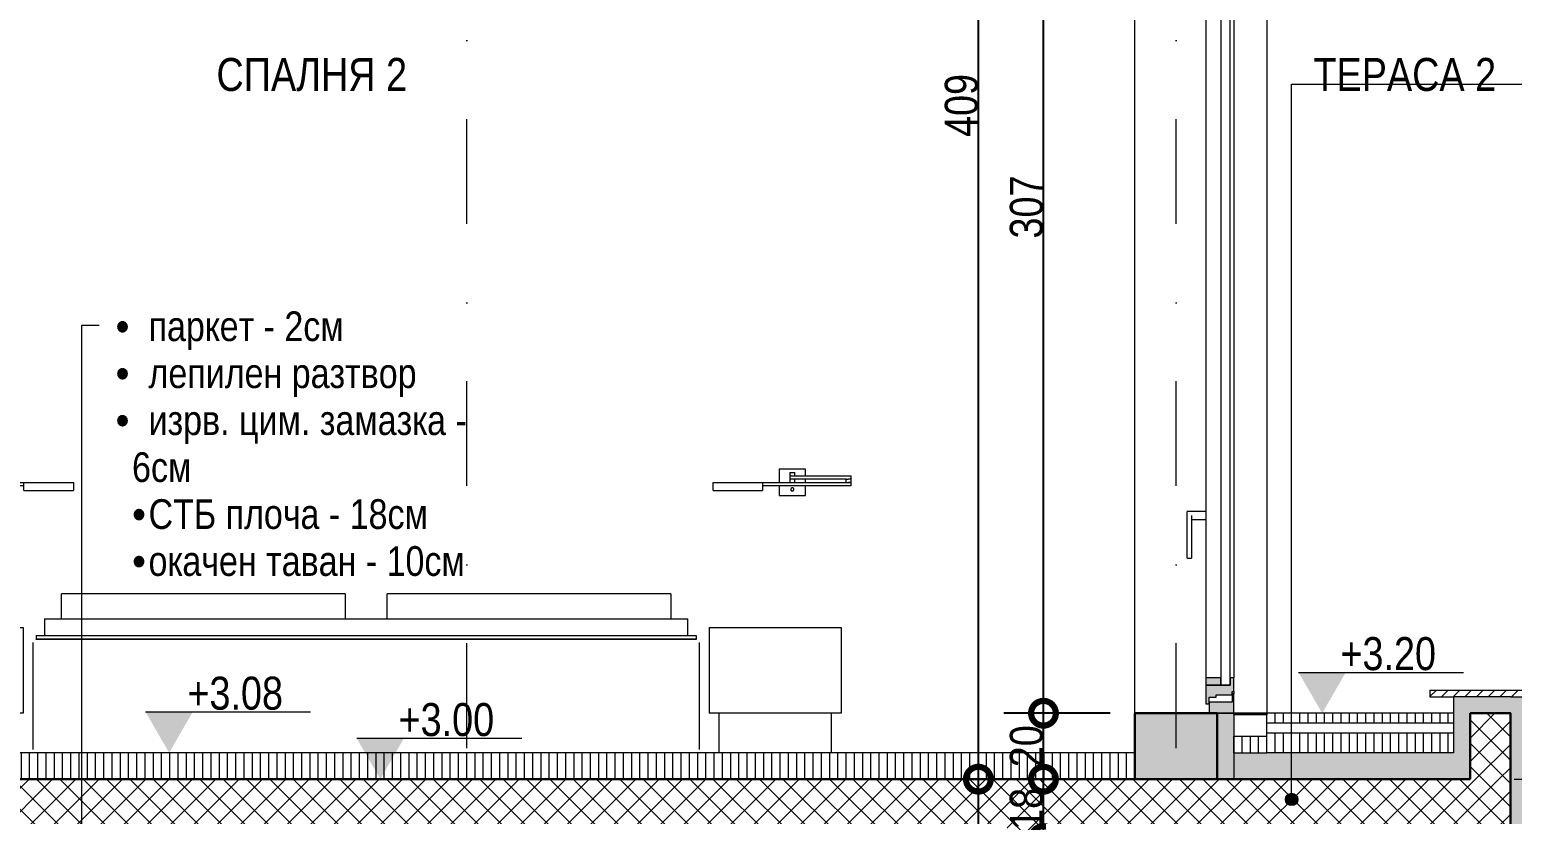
# Model space of a CAD drawing. Header units: centimetres. Extents: x 0 to 25250, y 0 to 2250.
# Drawn here: x 18923.3 to 19372.7, y 557.8 to 795.8 of the extents above; entities that cross this region are included whole.
import ezdxf

# ---------------------------------------------------------------- set-up
doc = ezdxf.new("R2010")
doc.units = ezdxf.units.CM
doc.linetypes.add('23-View-2$0$Dash', pattern=[31.75, 15.875, -15.875])
doc.linetypes.add('23-View-2$0$Dash dot', pattern=[79.375, 31.75, -23.8125, 0, -23.8125])
for name, color, linetype, lineweight in [('A-ANNO-DIMS', 7, 'Continuous', 9), ('A-ANNO-NOTE', 7, 'Continuous', 9), ('A-AREA-IDEN', 7, 'Continuous', 9), ('A-DETL', 7, 'Continuous', 9), ('A-DETL-GENF', 7, 'Continuous', 9), ('A-DETL-MBND', 7, 'Continuous', 9), ('A-FLOR-FNSH', 7, 'Continuous', 9), ('A-FLOR-LEVL', 7, 'Continuous', 9), ('A-FLOR-MCUT', 7, 'Continuous', 9), ('A-FLOR-PATT', 7, 'Continuous', 9), ('A-GLAZ', 7, 'Continuous', 5), ('A-WALL', 7, 'Continuous', 9), ('A-WALL-PATT', 7, 'Continuous', 9), ('E-LITE-EQPM', 7, 'Continuous', 9), ('G-ANNO-DIMS', 7, 'Continuous', 9), ('G-ANNO-TEXT', 7, 'Continuous', 9), ('I-FURN', 7, 'Continuous', 9), ('P-PIPE', 7, 'Continuous', 9), ('S-BEAM', 7, 'Continuous', 9), ('S-GRID', 7, 'Continuous', 9)]:
    doc.layers.add(name, color=color, linetype=linetype, lineweight=lineweight)
doc.styles.add('23-View-2$0$Arial Narrow', font='ARIALN.TTF', dxfattribs={"height": 10})
doc.styles.add('23-View-2$0$Arial Narrow_1', font='ARIALN.TTF', dxfattribs={"height": 10})
doc.styles.add('23-View-2$0$Arial Narrow_2', font='ARIALN.TTF', dxfattribs={"height": 9})
doc.dimstyles.new('23-View-2$0$TEC_DIM', dxfattribs={"dimscale": 30.48, "dimtxt": 10.23431, "dimasz": 0.492126, "dimexe": 0.393701, "dimexo": 0.246063, "dimgap": 0, "dimtad": 1, "dimdec": 0, "dimzin": 0, "dimdsep": 46, "dimtxsty": '23-View-2$0$Arial Narrow_1', "dimblk1": '23-View-2$0$_DotSmall', "dimblk2": '23-View-2$0$_DotSmall', "dimsah": 1, "dimcen": 0.09, "dimazin": 0, "dimtfac": 1, "dimtdec": 4, "dimtix": 1, "dimtmove": 0, "dimatfit": 3, "dimfxl": 1, "dimtvp": 1, "dimtolj": 1, "dimtzin": 0, "dimarcsym": 2})
pattern_1 = [(270, (19353.341, 588.505), (2.5, 2e-16), [])]
pattern_2 = [(45, (18835.914, 601.401), (-3.535534, 3.535534), []), (135, (18835.914, 601.401), (-3.535534, -3.535534), [])]

# ---------------------------------------------------------------- blocks, each defined once
blk = doc.blocks.new('TRIPLE - OK_F_OF - T - 18_60-2419604-В-В')
at = {"layer": 'A-GLAZ', "true_color": 0xc0c0c0}
h = blk.add_hatch(color=9, dxfattribs=at)
h.paths.add_polyline_path([(-224.09, 320), (-216.59, 320), (-216.59, 325.9), (-217.14, 325.9), (-217.14, 323.4), (-224.09, 323.4)])
h.paths.add_polyline_path([(-216.59, 620.81), (-216.59, 627.03), (-224.09, 627.03), (-224.09, 623.44), (-217.14, 623.44), (-217.14, 620.81)])
h = blk.add_hatch(color=9, dxfattribs=at)
h.paths.add_polyline_path([(-224.09, 322.9), (-224.09, 324.9), (-221.91, 324.9), (-221.91, 325.62), (-217.14, 325.62), (-217.14, 326.6), (-216.59, 326.6), (-216.59, 330.7), (-217.69, 330.7), (-217.69, 328.5), (-225.09, 328.5), (-225.09, 322.9)])
h.paths.add_polyline_path([(-217.69, 615.74), (-216.59, 615.74), (-216.59, 620.07), (-217.14, 620.07), (-217.14, 621.1), (-221.91, 621.1), (-221.91, 621.86), (-224.09, 621.86), (-224.09, 623.97), (-225.09, 623.97), (-225.09, 618.06), (-217.69, 618.06)])
h = blk.add_hatch(color=9, dxfattribs=at)
h.paths.add_polyline_path([(-225.09, 328.5), (-220.49, 328.5), (-220.49, 330.7), (-225.09, 330.7)])
h.paths.add_polyline_path([(-225.09, 615.74), (-220.49, 615.74), (-220.49, 618.06), (-225.09, 618.06)])
at = {"layer": 'A-GLAZ'}
for p, q in [((-224.09, 627.03), (-224.09, 623.44)), ((-216.59, 627.03), (-224.09, 627.03)), ((-216.59, 620.81), (-216.59, 627.03)), ((-225.09, 623.97), (-225.09, 618.06)), ((-224.09, 623.97), (-225.09, 623.97)), ((-224.09, 621.86), (-224.09, 623.97)), ((-224.09, 623.44), (-217.14, 623.44)), ((-221.91, 621.86), (-224.09, 621.86)), ((-221.91, 621.1), (-221.91, 621.86)), ((-217.14, 621.1), (-221.91, 621.1)), ((-217.14, 623.44), (-217.14, 620.81)), ((-217.14, 620.07), (-217.14, 621.1)), ((-217.14, 620.81), (-216.59, 620.81)), ((-216.59, 620.81), (-216.59, 620.07)), ((-220.49, 618.06), (-225.09, 618.06)), ((-225.09, 618.06), (-225.09, 615.74)), ((-225.09, 618.06), (-217.69, 618.06)), ((-225.09, 615.74), (-220.49, 615.74)), ((-225.09, 595.75), (-225.09, 615.74)), ((-220.49, 615.74), (-220.49, 618.06)), ((-217.69, 615.74), (-220.49, 615.74)), ((-220.49, 615.74), (-220.49, 328.5)), ((-217.69, 618.06), (-217.69, 615.74)), ((-217.69, 328.5), (-217.69, 615.74)), ((-217.69, 615.74), (-216.59, 615.74)), ((-216.59, 620.07), (-217.14, 620.07)), ((-216.59, 615.74), (-216.59, 620.07)), ((-216.59, 615.74), (-216.59, 595.75)), ((-225.09, 595.75), (-225.09, 330.7)), ((-220.49, 595.75), (-225.09, 595.75)), ((-216.59, 595.75), (-217.69, 595.75)), ((-216.59, 595.75), (-216.59, 330.7)), ((-229.44, 381.2), (-230.69, 381.2)), ((-230.69, 380), (-230.69, 381.2)), ((-230.69, 367.83), (-230.69, 380)), ((-225.09, 381.2), (-229.44, 381.2)), ((-229.44, 380), (-229.44, 367.83)), ((-229.44, 378.8), (-225.09, 378.8)), ((-230.69, 367.04), (-229.44, 367.04)), ((-220.49, 330.7), (-225.09, 330.7)), ((-225.09, 330.7), (-225.09, 328.5)), ((-225.09, 328.5), (-220.49, 328.5)), ((-225.09, 328.5), (-225.09, 322.9)), ((-217.69, 328.5), (-225.09, 328.5)), ((-220.49, 328.5), (-220.49, 330.7)), ((-220.49, 328.5), (-217.69, 328.5)), ((-216.59, 330.7), (-217.69, 330.7)), ((-217.69, 330.7), (-217.69, 328.5)), ((-216.59, 326.6), (-216.59, 330.7)), ((-224.09, 322.9), (-224.09, 324.9)), ((-224.09, 324.9), (-221.91, 324.9)), ((-221.91, 324.9), (-221.91, 325.62)), ((-221.91, 325.62), (-217.14, 325.62)), ((-217.14, 325.62), (-217.14, 326.6)), ((-217.14, 326.6), (-216.59, 326.6)), ((-216.59, 325.9), (-217.14, 325.9)), ((-217.14, 325.9), (-217.14, 323.4)), ((-216.59, 326.6), (-216.59, 325.9)), ((-216.59, 320), (-216.59, 325.9)), ((-225.09, 322.9), (-224.09, 322.9)), ((-224.09, 323.4), (-224.09, 320)), ((-217.14, 323.4), (-224.09, 323.4)), ((-224.09, 320), (-216.59, 320))]:
    blk.add_line(p, q, dxfattribs=at)
at = {"layer": 'A-GLAZ', "flags": 128}
for points in [[(-230.69, 367.04), (-230.69, 367.06), (-230.69, 367.1), (-230.69, 367.18), (-230.69, 367.27), (-230.69, 367.39), (-230.69, 367.53), (-230.69, 367.68), (-230.69, 367.83)], [(-229.44, 367.83), (-229.44, 367.68), (-229.44, 367.53), (-229.44, 367.39), (-229.44, 367.27), (-229.44, 367.18), (-229.44, 367.1), (-229.44, 367.06), (-229.44, 367.04)]]:
    blk.add_lwpolyline(points, dxfattribs=at)
blk = doc.blocks.new('ЛЕГЛО - ДВОЙНО - 200x200cm-2336733-В-В')
at = {"layer": 'I-FURN', "color": 253, "true_color": 0xaaaaaa}
for p, q in [((-485.94, 356.26), (-571.97, 356.26)), ((-571.97, 353.72), (-571.97, 356.26)), ((-485.94, 356.26), (-485.94, 353.72)), ((-387.21, 356.26), (-473.24, 356.26)), ((-473.24, 353.72), (-473.24, 356.26)), ((-387.21, 356.26), (-387.21, 353.72)), ((-571.97, 351.18), (-571.97, 353.72)), ((-571.97, 348.64), (-571.97, 351.18)), ((-485.94, 353.72), (-485.94, 351.18)), ((-485.94, 351.18), (-485.94, 348.64)), ((-473.24, 351.18), (-473.24, 353.72)), ((-473.24, 348.64), (-473.24, 351.18)), ((-387.21, 353.72), (-387.21, 351.18)), ((-387.21, 351.18), (-387.21, 348.64)), ((-577.05, 348.64), (-577.05, 343.56)), ((-577.05, 348.64), (-574.51, 348.64)), ((-574.51, 348.64), (-384.67, 348.64)), ((-384.67, 348.64), (-382.13, 348.64)), ((-382.13, 343.56), (-382.13, 348.64)), ((-623.59, 346), (-583.59, 346)), ((-623.59, 346), (-623.59, 320)), ((-583.59, 346), (-583.59, 320)), ((-579.59, 343.56), (-379.59, 343.56)), ((-579.59, 343.56), (-579.59, 342.5)), ((-379.59, 343.56), (-379.59, 342.5)), ((-375.59, 346), (-335.59, 346)), ((-375.59, 346), (-375.59, 320)), ((-335.59, 346), (-335.59, 320)), ((-583.59, 320), (-623.59, 320)), ((-620.59, 308), (-620.59, 320)), ((-586.59, 320), (-586.59, 308)), ((-335.59, 320), (-375.59, 320)), ((-372.59, 308), (-372.59, 320)), ((-338.59, 320), (-338.59, 308))]:
    blk.add_line(p, q, dxfattribs=at)
blk = doc.blocks.new('SOFA-BEDROOM - 1000 x 1000-2337895-В-В')
at = {"layer": 'I-FURN', "color": 253, "true_color": 0xaaaaaa}
for p, q in [((-579.59, 342.5), (-579.59, 342.31)), ((-579.59, 342.5), (-578.12, 342.5)), ((-381.06, 342.5), (-578.12, 342.5)), ((-381.06, 342.5), (-578.12, 342.5)), ((-578.12, 342.5), (-381.06, 342.5)), ((-381.06, 342.5), (-379.59, 342.5)), ((-379.59, 342.27), (-379.59, 342.5)), ((-580.59, 341.5), (-580.59, 309)), ((-378.59, 309), (-378.59, 341.5)), ((-579.59, 308.23), (-579.59, 308)), ((-379.59, 308), (-379.59, 308.19))]:
    blk.add_line(p, q, dxfattribs=at)
at = {"layer": 'I-FURN', "color": 253, "true_color": 0xaaaaaa, "flags": 128}
for points in [[(-578.12, 342.5), (-578.18, 342.5), (-578.23, 342.5), (-578.29, 342.5), (-578.35, 342.5), (-578.41, 342.5), (-578.47, 342.5), (-578.52, 342.5), (-578.58, 342.5), (-578.64, 342.5), (-578.69, 342.5), (-578.74, 342.5), (-578.8, 342.5), (-578.85, 342.5), (-578.9, 342.5), (-578.95, 342.5), (-578.99, 342.5), (-579.04, 342.5), (-579.09, 342.5), (-579.13, 342.5), (-579.17, 342.5), (-579.21, 342.5), (-579.25, 342.5), (-579.29, 342.5), (-579.32, 342.5), (-579.35, 342.5), (-579.38, 342.5), (-579.41, 342.5), (-579.44, 342.5), (-579.46, 342.5), (-579.49, 342.5), (-579.51, 342.5), (-579.53, 342.5), (-579.54, 342.5), (-579.55, 342.5), (-579.57, 342.5), (-579.57, 342.5), (-579.58, 342.5), (-579.58, 342.5), (-579.59, 342.5)], [(-379.59, 342.5), (-379.59, 342.5), (-379.59, 342.5), (-379.6, 342.5), (-379.61, 342.5), (-379.62, 342.5), (-379.63, 342.5), (-379.64, 342.5), (-379.66, 342.5), (-379.68, 342.5), (-379.7, 342.5), (-379.73, 342.5), (-379.75, 342.5), (-379.78, 342.5), (-379.81, 342.5), (-379.84, 342.5), (-379.88, 342.5), (-379.91, 342.5), (-379.95, 342.5), (-379.99, 342.5), (-380.03, 342.5), (-380.08, 342.5), (-380.12, 342.5), (-380.17, 342.5), (-380.21, 342.5), (-380.26, 342.5), (-380.31, 342.5), (-380.36, 342.5), (-380.42, 342.5), (-380.47, 342.5), (-380.52, 342.5), (-380.58, 342.5), (-380.63, 342.5), (-380.69, 342.5), (-380.75, 342.5), (-380.81, 342.5), (-380.86, 342.5), (-380.92, 342.5), (-380.98, 342.5), (-381.04, 342.5), (-381.06, 342.5)]]:
    blk.add_lwpolyline(points, dxfattribs=at)
blk = doc.blocks.new('Entwässerungsrinne Fahrweg - 300 -10-2454089-В-В')
at = {"layer": 'P-PIPE'}
h = blk.add_hatch(dxfattribs=at)
h.set_pattern_fill('FP2_38', color=256, style=0, pattern_type=2)
h.set_pattern_definition([(90, (-668.992, 332.896), (-2.5, 2e-16), [])])
h.paths.add_polyline_path([(-206.59, 319.5), (-206.59, 320), (-216.59, 320), (-216.59, 319.5)])
for p, q in [((-216.59, 320), (-206.59, 320)), ((-216.59, 319.5), (-216.59, 320)), ((-206.59, 320), (-216.59, 320)), ((-216.59, 320), (-216.59, 313)), ((-206.59, 319.5), (-216.59, 319.5)), ((-206.59, 320), (-206.59, 319.5)), ((-206.59, 313), (-206.59, 320)), ((-216.59, 313), (-206.59, 313))]:
    blk.add_line(p, q, dxfattribs=at)
blk = doc.blocks.new('Spot Elevations - ELEVATION_PROJECT-150941-В-В')
at = {"layer": 'A-ANNO-NOTE'}
blk.add_hatch(color=256, dxfattribs=at).paths.add_polyline_path([(-1114.25, 748.17), (-1099.94, 748.17), (-1107.09, 735.77)])
blk.add_line((-1114.25, 748.17), (-1064.25, 748.17), dxfattribs=at)
blk = doc.blocks.new('23-View-2$0$_DotSmall')
at = {"color": 0, "linetype": 'ByBlock', "const_width": 0.5}
blk.add_lwpolyline([(-0.0625, 0, 1), (0.0625, 0, 1)], format="xyb", close=True, dxfattribs=at)
blk = doc.blocks.new('*D3258')
at = {"layer": 'A-ANNO-DIMS', "color": 0, "lineweight": -2, "transparency": 16777216}
for p, q in [((19230.62, 550.5), (19230.62, 568.5)), ((19235.46, 568.5), (19242.62, 568.5)), ((19235.46, 550.5), (19242.62, 550.5))]:
    blk.add_line(p, q, dxfattribs=at)
at = {"layer": 'A-ANNO-DIMS', "color": 0, "lineweight": -2, "transparency": 16777216, "xscale": 15, "yscale": 15, "zscale": 15}
for p, rotation in [((19230.62, 568.5), 90), ((19230.62, 550.5), 270)]:
    blk.add_blockref('23-View-2$0$_DotSmall', p, dxfattribs=dict(at, rotation=rotation))
at = {"layer": 'A-ANNO-DIMS', "color": 0, "transparency": 16777216, "insert": (19225.51, 559.5), "char_height": 10, "width": 15.2053, "attachment_point": 5, "rotation": 90, "style": '23-View-2$0$Arial Narrow_1'}
blk.add_mtext('\\A1;18', dxfattribs=at)
blk = doc.blocks.new('*D3259')
at = {"layer": 'A-ANNO-DIMS', "color": 0, "lineweight": -2, "transparency": 16777216}
for p, q in [((19250.82, 588.5), (19218.62, 588.5)), ((19230.62, 568.5), (19230.62, 588.5)), ((19235.46, 568.5), (19242.62, 568.5))]:
    blk.add_line(p, q, dxfattribs=at)
at = {"layer": 'A-ANNO-DIMS', "color": 0, "lineweight": -2, "transparency": 16777216, "xscale": 15, "yscale": 15, "zscale": 15}
for p, rotation in [((19230.62, 588.5), 90), ((19230.62, 568.5), 270)]:
    blk.add_blockref('23-View-2$0$_DotSmall', p, dxfattribs=dict(at, rotation=rotation))
at = {"layer": 'A-ANNO-DIMS', "color": 0, "transparency": 16777216, "insert": (19225.51, 578.5), "char_height": 10, "width": 15.2053, "attachment_point": 5, "rotation": 90, "style": '23-View-2$0$Arial Narrow_1'}
blk.add_mtext('\\A1;20', dxfattribs=at)
blk = doc.blocks.new('*D3260')
at = {"layer": 'A-ANNO-DIMS', "color": 0, "lineweight": -2, "transparency": 16777216}
for p, q in [((19250.82, 895.54), (19218.62, 895.54)), ((19230.62, 588.5), (19230.62, 895.54)), ((19250.82, 588.5), (19218.62, 588.5))]:
    blk.add_line(p, q, dxfattribs=at)
at = {"layer": 'A-ANNO-DIMS', "color": 0, "lineweight": -2, "transparency": 16777216, "xscale": 15, "yscale": 15, "zscale": 15}
for p, rotation in [((19230.62, 895.54), 90), ((19230.62, 588.5), 270)]:
    blk.add_blockref('23-View-2$0$_DotSmall', p, dxfattribs=dict(at, rotation=rotation))
at = {"layer": 'A-ANNO-DIMS', "color": 0, "transparency": 16777216, "insert": (19225.51, 742.02), "char_height": 10, "width": 22.8079, "attachment_point": 5, "rotation": 90, "style": '23-View-2$0$Arial Narrow_1'}
blk.add_mtext('\\A1;307', dxfattribs=at)
blk = doc.blocks.new('*D3263')
at = {"layer": 'A-ANNO-DIMS', "color": 0, "lineweight": -2, "transparency": 16777216}
for p, q in [((19210.89, 268.5), (19210.89, 568.5)), ((19215.74, 568.5), (19222.89, 568.5)), ((19215.74, 268.5), (19222.89, 268.5))]:
    blk.add_line(p, q, dxfattribs=at)
at = {"layer": 'A-ANNO-DIMS', "color": 0, "lineweight": -2, "transparency": 16777216, "xscale": 15, "yscale": 15, "zscale": 15}
for p, rotation in [((19210.89, 568.5), 90), ((19210.89, 268.5), 270)]:
    blk.add_blockref('23-View-2$0$_DotSmall', p, dxfattribs=dict(at, rotation=rotation))
at = {"layer": 'A-ANNO-DIMS', "color": 0, "transparency": 16777216, "insert": (19205.79, 418.5), "char_height": 10, "width": 22.8079, "attachment_point": 5, "rotation": 90, "style": '23-View-2$0$Arial Narrow_1'}
blk.add_mtext('\\A1;300', dxfattribs=at)
blk = doc.blocks.new('*D3264')
at = {"layer": 'A-ANNO-DIMS', "color": 0, "lineweight": -2, "transparency": 16777216}
for p, q in [((19343.31, 977.12), (19198.89, 977.12)), ((19210.89, 568.5), (19210.89, 977.12)), ((19215.74, 568.5), (19222.89, 568.5))]:
    blk.add_line(p, q, dxfattribs=at)
at = {"layer": 'A-ANNO-DIMS', "color": 0, "lineweight": -2, "transparency": 16777216, "xscale": 15, "yscale": 15, "zscale": 15}
for p, rotation in [((19210.89, 977.12), 90), ((19210.89, 568.5), 270)]:
    blk.add_blockref('23-View-2$0$_DotSmall', p, dxfattribs=dict(at, rotation=rotation))
at = {"layer": 'A-ANNO-DIMS', "color": 0, "transparency": 16777216, "insert": (19205.79, 772.81), "char_height": 10, "width": 22.8079, "attachment_point": 5, "rotation": 90, "style": '23-View-2$0$Arial Narrow_1'}
blk.add_mtext('\\A1;409', dxfattribs=at)
blk = doc.blocks.new('Nachttisch-Leuchte Gelenkarm - 470lm _ 3200K _ 220x420-1642099-В-В')
at = {"layer": 'E-LITE-EQPM', "lineweight": 5}
for p, q in [((-610.14, 392), (-610.14, 391)), ((-610.14, 392), (-608.74, 392)), ((-608.74, 392), (-591.77, 392)), ((-588.34, 394), (-596.34, 394)), ((-596.34, 394), (-596.34, 392)), ((-593.14, 393), (-593.14, 392)), ((-593.14, 393), (-591.54, 393)), ((-591.64, 392), (-591.74, 392)), ((-591.56, 392), (-591.62, 392)), ((-591.55, 392), (-591.54, 392)), ((-591.54, 392), (-591.54, 393)), ((-591.54, 391), (-591.54, 392)), ((-588.34, 390), (-588.34, 394)), ((-610.14, 391), (-610.14, 390)), ((-609.34, 390), (-610.14, 390)), ((-610.14, 390), (-610.14, 389)), ((-610.14, 390), (-609.34, 390)), ((-609.34, 389), (-610.14, 389)), ((-610.1, 391), (-610.03, 391)), ((-609.81, 391), (-609.87, 391)), ((-609.81, 391), (-609.74, 391)), ((-609.55, 391), (-609.7, 391)), ((-609.34, 391), (-609.5, 391)), ((-609.34, 390), (-583.34, 390)), ((-583.34, 389), (-609.34, 389)), ((-609.29, 391), (-609.1, 391)), ((-609.09, 391), (-609.1, 391)), ((-609.09, 391), (-608.94, 391)), ((-608.83, 391), (-608.9, 391)), ((-608.83, 391), (-608.77, 391)), ((-591.77, 391), (-608.74, 391)), ((-608.54, 390), (-608.54, 391)), ((-596.34, 391), (-596.34, 390)), ((-596.34, 389), (-596.34, 386)), ((-593.14, 391), (-593.14, 390)), ((-591.74, 391), (-591.64, 391)), ((-591.62, 391), (-591.56, 391)), ((-591.54, 391), (-591.55, 391)), ((-591.54, 390), (-591.54, 391)), ((-588.34, 386), (-588.34, 389)), ((-583.34, 387.5), (-583.34, 390)), ((-583.34, 390), (-568.34, 390)), ((-583.34, 387.5), (-568.34, 387.5)), ((-568.34, 390), (-568.34, 387.5)), ((-596.34, 386), (-588.34, 386))]:
    blk.add_line(p, q, dxfattribs=at)
for start, end in [(0, 180), (150, 180), (180, 0), (180, 225), (15, 120), (240, 0)]:
    blk.add_arc((-592.34, 387.9), 0.5, start, end, dxfattribs=at)
blk = doc.blocks.new('Nachttisch-Leuchte Gelenkarm - 470lm _ 3200K _ 220x420-1674104-В-В')
at = {"layer": 'E-LITE-EQPM', "lineweight": 5}
for p, q in [((-354.41, 394), (-354.41, 390)), ((-346.41, 394), (-354.41, 394)), ((-351.21, 393), (-351.21, 392)), ((-351.21, 393), (-349.61, 393)), ((-351.21, 392), (-351.21, 391)), ((-351.21, 392), (-351.2, 392)), ((-351.19, 392), (-351.13, 392)), ((-350.98, 392), (-334.01, 392)), ((-349.61, 392), (-349.61, 393)), ((-346.41, 392), (-346.41, 394)), ((-334.01, 392), (-332.61, 392)), ((-332.61, 391), (-332.61, 392)), ((-374.41, 387.5), (-374.41, 390)), ((-374.41, 390), (-359.41, 390)), ((-374.41, 387.5), (-359.41, 387.5)), ((-359.41, 390), (-359.41, 387.5)), ((-359.41, 390), (-333.41, 390)), ((-333.41, 389), (-359.41, 389)), ((-354.41, 389), (-354.41, 386)), ((-351.2, 391), (-351.21, 391)), ((-351.21, 391), (-351.21, 390)), ((-351.13, 391), (-351.19, 391)), ((-334.01, 391), (-350.98, 391)), ((-349.61, 390), (-349.61, 391)), ((-346.41, 390), (-346.41, 391)), ((-346.41, 386), (-346.41, 389)), ((-334.21, 391), (-334.21, 390)), ((-333.98, 391), (-333.92, 391)), ((-333.85, 391), (-333.92, 391)), ((-333.81, 391), (-333.66, 391)), ((-333.62, 391), (-333.46, 391)), ((-333.25, 391), (-333.41, 391)), ((-332.61, 390), (-333.41, 390)), ((-333.41, 390), (-332.61, 390)), ((-332.61, 389), (-333.41, 389)), ((-333.05, 391), (-333.2, 391)), ((-333.01, 391), (-332.94, 391)), ((-332.88, 391), (-332.94, 391)), ((-332.74, 391), (-332.84, 391)), ((-332.65, 391), (-332.72, 391)), ((-332.61, 390), (-332.61, 391)), ((-332.61, 389), (-332.61, 390)), ((-354.41, 386), (-346.41, 386))]:
    blk.add_line(p, q, dxfattribs=at)
for start, end in [(0, 180), (180, 0), (180, 300), (60, 165), (315, 0), (0, 30)]:
    blk.add_arc((-350.41, 387.9), 0.5, start, end, dxfattribs=at)

msp = doc.modelspace()

# ---------------------------------------------------------------- hatches: boundary and pattern name
at = {"layer": 'A-DETL-GENF', "true_color": 0xffff80}
msp.add_hatch(color=51, dxfattribs=at).paths.add_polyline_path([(19372.31, 588.5), (19372.31, 593.5), (19354.88, 593.5), (19354.88, 588.5), (19359.97, 588.5)])
at = {"layer": 'A-FLOR-PATT', "true_color": 0x787878}
h = msp.add_hatch(dxfattribs=at)
h.set_pattern_fill('FP2_30', color=8, angle=-90, style=0, pattern_type=2)
h.set_pattern_definition(pattern_1)
h.paths.add_polyline_path([(19354.88, 585.5), (19354.88, 588.5), (19298.32, 588.5), (19298.32, 585.5), (19352.56, 585.5)])
at = {"layer": 'A-FLOR-PATT', "true_color": 0xc0c0c0}
h = msp.add_hatch(dxfattribs=at)
h.set_pattern_fill('FP2_30', color=9, angle=-90, style=0, pattern_type=2)
h.set_pattern_definition(pattern_1)
h.paths.add_polyline_path([(19288.32, 576.5), (19354.88, 576.5), (19354.88, 582.5), (19298.32, 582.5), (19298.32, 581.5), (19288.32, 581.5)])
at = {"layer": 'A-FLOR-PATT', "true_color": 0x787878}
h = msp.add_hatch(dxfattribs=at)
h.set_pattern_fill('FP2_26', color=8, angle=-90, style=0, pattern_type=2)
h.set_pattern_definition([(270, (18775.819, 576.505), (2.5, 2e-16), [])])
h.paths.add_polyline_path([(19258.32, 568.5), (19258.32, 576.5), (18603.32, 576.5), (18603.32, 568.5), (19249.02, 568.5)])
at = {"layer": 'A-FLOR-PATT', "true_color": 0xffff80}
msp.add_hatch(color=51, dxfattribs=at).paths.add_polyline_path([(19300.4, 568.5), (19354.88, 568.5), (19354.88, 576.5), (19288.32, 576.5), (19288.32, 568.5), (19298.32, 568.5)])
at = {"layer": 'A-FLOR-PATT'}
h = msp.add_hatch(dxfattribs=at)
h.set_pattern_fill('FP2_34', color=256, style=0, pattern_type=2)
h.set_pattern_definition(pattern_2)
h.paths.add_polyline_path([(18876.54, 550.5), (19372.16, 550.5), (19372.16, 568.5), (18298.32, 568.5), (18298.32, 550.5), (18863.7, 550.5)])
at = {"layer": 'A-WALL-PATT', "true_color": 0x808080}
h = msp.add_hatch(color=8, dxfattribs=at)
h.paths.add_polyline_path([(19258.32, 568.5), (19283.32, 568.5), (19283.32, 588.5), (19258.32, 588.5), (19258.32, 576.5)])
h.paths.add_polyline_path([(19258.32, 895.54), (19283.32, 895.54), (19283.32, 918.75), (19258.32, 918.75), (19258.32, 902.92)])
at = {"layer": 'A-WALL-PATT', "lineweight": 5, "true_color": 0xffff80}
h = msp.add_hatch(color=51, dxfattribs=at)
h.paths.add_polyline_path([(19288.32, 568.5), (19288.32, 588.5), (19283.32, 588.5), (19283.32, 568.5), (19287.56, 568.5)])
h.paths.add_polyline_path([(19283.32, 895.54), (19298.32, 895.54), (19298.32, 918.75), (19283.32, 918.75), (19283.32, 902.92)])
at = {"layer": 'A-WALL-PATT', "true_color": 0x787878}
h = msp.add_hatch(dxfattribs=at)
h.set_pattern_fill('FP2_36', color=8, style=0, pattern_type=2)
h.set_pattern_definition([(45, (18835.914, 601.401), (-1.767767, 1.767767), [])])
h.paths.add_polyline_path([(19377.47, 593.5), (19384.36, 593.5), (19384.36, 595.5), (19347.77, 595.5), (19347.77, 593.5), (19372.31, 593.5)])
at = {"layer": 'A-WALL-PATT', "lineweight": 5, "true_color": 0xffff80}
msp.add_hatch(color=51, dxfattribs=at).paths.add_polyline_path([(19372.16, 538.5), (19382.33, 538.5), (19382.33, 593.5), (19372.31, 593.5), (19372.31, 588.5), (19372.16, 588.5), (19372.16, 550.5)])
at = {"layer": 'A-WALL-PATT', "true_color": 0xffff80}
msp.add_hatch(color=51, dxfattribs=at).paths.add_polyline_path([(19354.88, 568.5), (19359.97, 568.5), (19359.97, 588.5), (19354.88, 588.5), (19354.88, 576.5)])
at = {"layer": 'G-ANNO-TEXT'}
h = msp.add_hatch(color=256, dxfattribs=at)
edge = h.paths.add_edge_path()
edge.add_arc((19305.85, 562.36), 1.88, 0, 360)
at = {"layer": 'S-BEAM'}
h = msp.add_hatch(dxfattribs=at)
h.set_pattern_fill('FP2_34', color=256, style=0, pattern_type=2)
h.set_pattern_definition(pattern_2)
h.paths.add_polyline_path([(19372.16, 568.5), (19372.16, 588.5), (19359.97, 588.5), (19359.97, 568.5)])

# ---------------------------------------------------------------- linework, layer by layer
at = {"layer": 'A-DETL', "color": 7, "lineweight": 30}
for p, q in [((19359.97, 568.5), (19359.97, 588.5)), ((19359.97, 588.5), (19372.31, 588.5)), ((19372.16, 588.5), (19372.16, 568.5))]:
    msp.add_line(p, q, dxfattribs=at)
at = {"layer": 'A-DETL-MBND'}
for p, q in [((19347.77, 593.5), (19354.88, 593.5)), ((19372.31, 593.5), (19354.88, 593.5)), ((19354.88, 593.5), (19354.88, 588.5)), ((19372.31, 593.5), (19384.36, 593.5))]:
    msp.add_line(p, q, dxfattribs=at)
at = {"layer": 'A-FLOR-FNSH'}
for p, q in [((19354.88, 588.5), (19298.32, 588.5)), ((19258.32, 576.5), (18603.32, 576.5)), ((19288.32, 576.5), (19298.32, 576.5))]:
    msp.add_line(p, q, dxfattribs=at)
at = {"layer": 'A-FLOR-FNSH', "lineweight": 30}
for p, q in [((19258.32, 568.5), (19258.32, 576.5)), ((19359.97, 568.5), (18310.32, 568.5)), ((19372.16, 550.5), (19372.16, 568.5))]:
    msp.add_line(p, q, dxfattribs=at)
at = {"layer": 'A-FLOR-LEVL', "linetype": '23-View-2$0$Dash'}
msp.add_line((18135.05, 568.5), (19712.35, 568.5), dxfattribs=at)
at = {"layer": 'A-FLOR-MCUT'}
for p, q in [((19354.88, 585.5), (19298.32, 585.5)), ((19354.88, 582.5), (19298.32, 582.5)), ((19354.88, 576.5), (19298.32, 576.5))]:
    msp.add_line(p, q, dxfattribs=at)
at = {"layer": 'A-WALL'}
for p, q in [((19298.32, 918.75), (19298.32, 588.5)), ((19258.32, 588.5), (19258.32, 895.54)), ((19347.77, 595.5), (19347.77, 593.5)), ((19347.77, 595.5), (19437.86, 595.5)), ((19288.32, 588.5), (19283.32, 588.5)), ((19354.88, 588.5), (19354.88, 576.5)), ((19288.32, 581.5), (19288.32, 568.5))]:
    msp.add_line(p, q, dxfattribs=at)
at = {"layer": 'A-WALL', "lineweight": 30}
for p, q in [((19258.32, 588.5), (19258.32, 576.5)), ((19283.32, 588.5), (19258.32, 588.5)), ((19283.32, 588.5), (19283.32, 568.5))]:
    msp.add_line(p, q, dxfattribs=at)
at = {"layer": 'G-ANNO-TEXT'}
for p, q in [((19305.85, 779.24), (19474.59, 779.24)), ((19305.85, 562.36), (19305.85, 779.24)), ((18939.11, 706.21), (18944.36, 706.21)), ((18939.11, 541.87), (18939.11, 706.21))]:
    msp.add_line(p, q, dxfattribs=at)
msp.add_circle((19305.85, 562.36), 1.88, dxfattribs=at)
at = {"layer": 'S-BEAM'}
for p, q in [((19359.97, 588.5), (19359.97, 568.5)), ((19372.16, 568.5), (19372.16, 588.5))]:
    msp.add_line(p, q, dxfattribs=at)
at = {"layer": 'S-GRID', "color": 1, "linetype": '23-View-2$0$Dash dot', "lineweight": 18, "true_color": 0xff0000}
for p, q in [((19055.82, 180.58), (19055.82, 944)), ((19270.82, 180.58), (19270.82, 944))]:
    msp.add_line(p, q, dxfattribs=at)

# ---------------------------------------------------------------- block references
at = {"layer": 'A-GLAZ'}
msp.add_blockref('TRIPLE - OK_F_OF - T - 18_60-2419604-В-В', (19504.91, 268.5), dxfattribs=at)
at = {"layer": 'E-LITE-EQPM', "lineweight": 5}
for name in ['Nachttisch-Leuchte Gelenkarm - 470lm _ 3200K _ 220x420-1642099-В-В', 'Nachttisch-Leuchte Gelenkarm - 470lm _ 3200K _ 220x420-1674104-В-В']:
    msp.add_blockref(name, (19504.91, 268.5), dxfattribs=at)
at = {"layer": 'G-ANNO-DIMS'}
for p in [(20422.2, -147.27), (20072.7, -159.27), (20136.71, -167.27)]:
    msp.add_blockref('Spot Elevations - ELEVATION_PROJECT-150941-В-В', p, dxfattribs=at)
at = {"layer": 'I-FURN', "color": 253, "true_color": 0xaaaaaa}
for name in ['ЛЕГЛО - ДВОЙНО - 200x200cm-2336733-В-В', 'SOFA-BEDROOM - 1000 x 1000-2337895-В-В']:
    msp.add_blockref(name, (19504.91, 268.5), dxfattribs=at)
at = {"layer": 'P-PIPE'}
msp.add_blockref('Entwässerungsrinne Fahrweg - 300 -10-2454089-В-В', (19504.91, 268.5), dxfattribs=at)

# ---------------------------------------------------------------- texts
at = {"layer": 'A-AREA-IDEN', "char_height": 10, "attachment_point": 8, "line_spacing_factor": 0.949189, "style": '23-View-2$0$Arial Narrow'}
for s, insert, width in [('\\pt63.5,127,190.5,254,317.5,381,444.5,508,571.5,635,698.5,762,825.5,889,952.5,1016,1079.5,1143,1206.5,1270,1333.5,1397,1460.5,1524,1587.5,1651,1714.5,1778,1841.5,1905,1968.5,2032;{\\fArial Narrow|b0|i0|c204|p34;СПАЛНЯ }2', (19008.83, 777.07), 58.9), ('\\pt63.5,127,190.5,254,317.5,381,444.5,508,571.5,635,698.5,762,825.5,889,952.5,1016,1079.5,1143,1206.5,1270,1333.5,1397,1460.5,1524,1587.5,1651,1714.5,1778,1841.5,1905,1968.5,2032;{\\fArial Narrow|b0|i0|c204|p34;ТЕРАСА }2', (19340.15, 777.07), 57.55)]:
    msp.add_mtext(s, dxfattribs=dict(at, insert=insert, width=width))
at = {"layer": 'G-ANNO-DIMS', "char_height": 10, "width": 34.7536, "attachment_point": 1, "line_spacing_factor": 0.974696, "style": '23-View-2$0$Arial Narrow_1'}
for s, insert in [('+3.20', (19320.62, 611.59)), ('+3.08', (18971.12, 599.59)), ('+3.00', (19035.13, 591.59))]:
    msp.add_mtext(s, dxfattribs=dict(at, insert=insert))
at = {"layer": 'G-ANNO-TEXT', "insert": (18949.36, 710.36), "char_height": 9, "width": 123.927, "attachment_point": 1, "line_spacing_factor": 0.949189, "style": '23-View-2$0$Arial Narrow_2'}
msp.add_mtext('\\pi-5.00004,l5.00004,t9.99999,15.00003,19.99998,25.00002,29.99997,35.00001,39.99996,45,50.00004,54.99999,60.00003,64.99998,70.00002,74.99997,80.00001,84.99996,90,95.00004,99.99999,105.00003,109.99998,115.00002,119.99997,125.00001,129.99996,135,140.00004,144.99999,150.00003,154.99998,160.00002;{\\fSymbol|b0|i0|c2|p18;·^I\\fArial Narrow|b0|i0|c204|p34;паркет }- 2{\\fArial Narrow|b0|i0|c204|p34;см\\P\\fSymbol|b0|i0|c2|p18;·^I\\fArial Narrow|b0|i0|c204|p34;лепилен разтвор \\P\\fSymbol|b0|i0|c2|p18;·^I\\fArial Narrow|b0|i0|c204|p34;изрв}. {\\fArial Narrow|b0|i0|c204|p34;цим}. {\\fArial Narrow|b0|i0|c204|p34;замазка }- \\P\\pi0,t5.00004,9.99999,15.00003,19.99998,25.00002,29.99997,35.00001,39.99996,45,50.00004,54.99999,60.00003,64.99998,70.00002,74.99997,80.00001,84.99996,90,95.00004,99.99999,105.00003,109.99998,115.00002,119.99997,125.00001,129.99996,135,140.00004,144.99999,150.00003,154.99998,160.00002;6{\\fArial Narrow|b0|i0|c204|p34;см \\P\\pi-5.00004,t9.99999,15.00003,19.99998,25.00002,29.99997,35.00001,39.99996,45,50.00004,54.99999,60.00003,64.99998,70.00002,74.99997,80.00001,84.99996,90,95.00004,99.99999,105.00003,109.99998,115.00002,119.99997,125.00001,129.99996,135,140.00004,144.99999,150.00003,154.99998,160.00002;\\fSymbol|b0|i0|c2|p18;·^I\\fArial Narrow|b0|i0|c204|p34;СТБ плоча }- 18{\\fArial Narrow|b0|i0|c204|p34;см\\P\\fSymbol|b0|i0|c2|p18;·^I\\fArial Narrow|b0|i0|c204|p34;окачен таван }- 10{\\fArial Narrow|b0|i0|c204|p34;см}', dxfattribs=at)

# ---------------------------------------------------------------- dimensions: what is measured, and where the dimension line sits
at = {"layer": 'A-ANNO-DIMS'}
for base, p1, p2, override, picture, middle in [((19210.89, 977.12), (19208.24, 568.5), (19350.81, 977.12), {"dimpost": '<>', "dimfxl": 432.770618}, '*D3264', (19205.79, 772.81)), ((19230.62, 895.54), (19258.32, 588.5), (19258.32, 895.54), {"dimpost": '<>', "dimfxl": 307.036717}, '*D3260', (19225.51, 742.02)), ((19230.62, 588.5), (19227.96, 568.5), (19258.32, 588.5), {"dimpost": '<>', "dimfxl": 36.351609}, '*D3259', (19225.51, 578.5)), ((19210.89, 568.5), (19208.24, 268.5), (19208.24, 568.5), {"dimpost": '<>', "dimfxl": 300}, '*D3263', (19205.79, 418.5)), ((19230.62, 568.5), (19227.96, 550.5), (19227.96, 568.5), {"dimpost": '<>', "dimfxl": 18}, '*D3258', (19225.51, 559.5))]:
    dim = msp.add_linear_dim(base=base, p1=p1, p2=p2, angle=90, dimstyle='23-View-2$0$TEC_DIM', override=override, dxfattribs=at)
    dim.commit()
    dim.dimension.update_dxf_attribs({"geometry": picture, "text_midpoint": middle})

doc.saveas('drawing.dxf')
